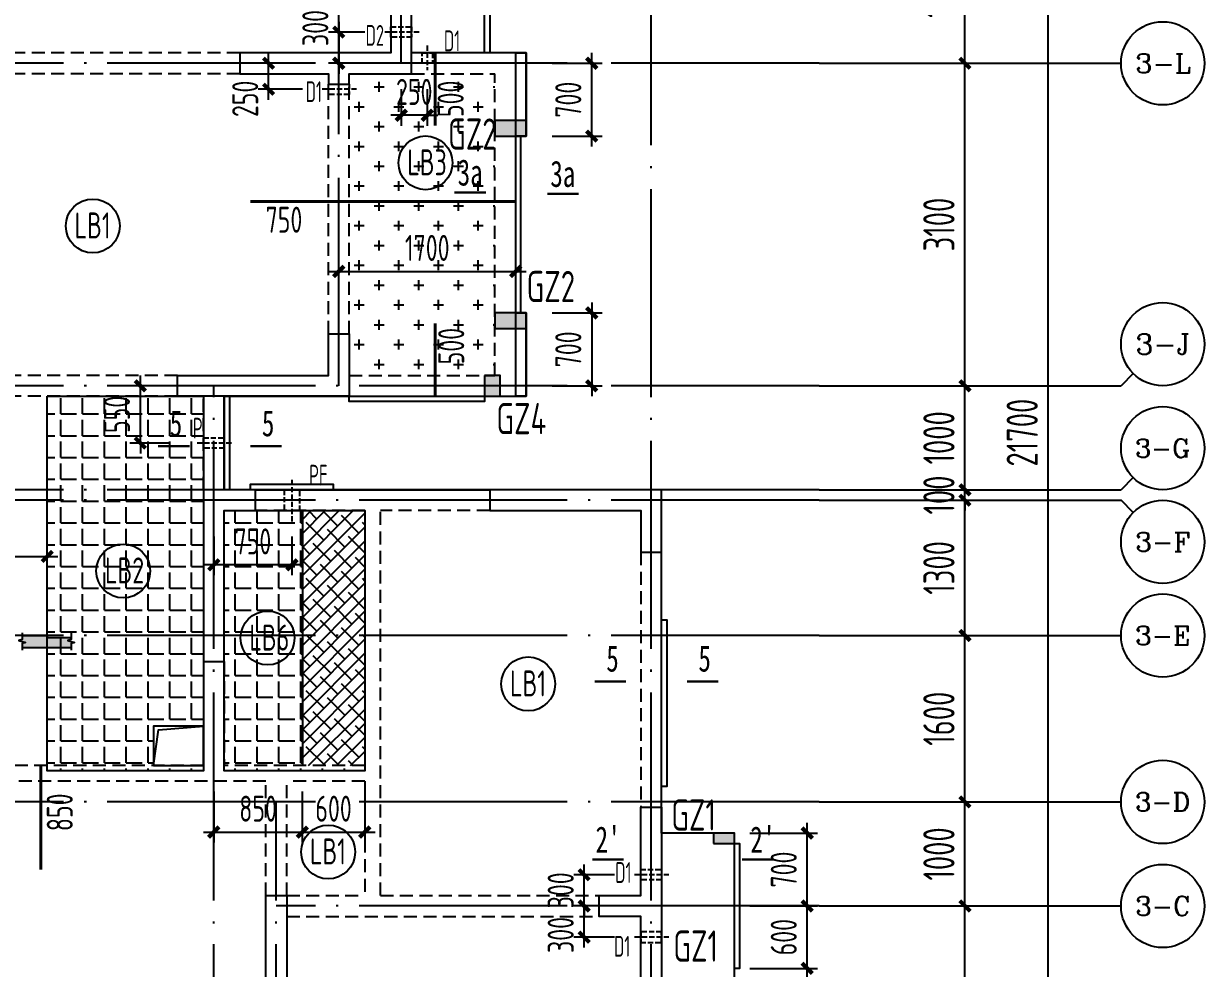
# Model space of a CAD drawing. Extents: x -173820 to 521180, y -715739 to 158231.
# Drawn here: x 36728 to 48070, y -46219 to -37138 of the extents above; entities that cross this region are included whole.
import ezdxf
from ezdxf.enums import TextEntityAlignment as Align

# ---------------------------------------------------------------- set-up
doc = ezdxf.new("R2010")
doc.units = 0
doc.header["$LTSCALE"] = 1000
for name, pattern in [('CONTINOUS', [0]), ('DASH', [0.35, 0.25, -0.1]), ('DOTE', [2.42, 2, -0.2, 0.02, -0.2]), ('HIDDEN2', [0.1875, 0.125, -0.0625])]:
    doc.linetypes.add(name, pattern=pattern)
for name, color, linetype in [('A-外装饰线脚', 7, 'Continuous'), ('A-线脚看线', 9, 'Continuous'), ('A-设备穿墙洞', 161, 'Continuous'), ('AXIS', 1, 'DOTE'), ('AXIS_TEXT', 7, 'Continuous'), ('DIM', 3, 'Continuous'), ('DIM1', 3, 'Continuous'), ('JG1', 3, 'Continuous'), ('填充', 8, 'Continuous'), ('墙', 6, 'Continuous'), ('挑板', 3, 'Continuous'), ('板筋', 6, 'Continuous'), ('柱', 2, 'Continuous'), ('梁', 4, 'HIDDEN2'), ('模板线', 3, 'Continuous'), ('洞口', 5, 'Continuous'), ('钢筋_文字', 7, 'Continuous'), ('钢筋长度标注', 7, 'Continuous')]:
    doc.layers.add(name, color=color, linetype=linetype)
doc.styles.add('_TCH_AXIS', font='COMPLEX', dxfattribs={"bigfont": 'GBCBIG'})
doc.styles.add('COMPLEX', font='COMPLEX')
doc.styles.add('TSSD_BOLD', font='tssdeng2.shx', dxfattribs={"width": 0.7, "height": 250, "bigfont": 'CHINA.shx'})
doc.styles.add('TSSD_Dimension', font='tssdeng.shx', dxfattribs={"width": 0.7, "bigfont": 'Hztxt.shx'})
doc.styles.add('zzt', font='tssdeng.shx', dxfattribs={"width": 0.7, "height": 300, "bigfont": 'tssdchn.shx'})
doc.styles.add('钢筋长度', font='tssdeng.shx', dxfattribs={"width": 0.7, "height": 300, "bigfont": 'tssdchn.shx'})
doc.styles.add('黑体', font='simhei.ttf', dxfattribs={"width": 0.8})
doc.dimstyles.new('DIM_1_100', dxfattribs={"dimtxt": 300, "dimasz": 100, "dimexe": 200, "dimexo": 50, "dimgap": 100, "dimtad": 1, "dimdec": 0, "dimzin": 0, "dimdsep": 46, "dimtxsty": 'zzt', "dimblk": 'ARCHTICK', "dimcen": 0, "dimclrt": 7, "dimadec": 0, "dimazin": 0, "dimtfac": 1, "dimtdec": 0, "dimtix": 1, "dimtmove": 2, "dimatfit": 0, "dimldrblk": 'ARCHTICK', "dimfxl": 0, "dimtolj": 1, "dimarcsym": 0})
doc.dimstyles.new('TSSD_100_100', dxfattribs={"dimtxt": 250, "dimasz": 100, "dimexe": 100, "dimexo": 250, "dimgap": 100, "dimtad": 1, "dimdec": 0, "dimzin": 0, "dimdsep": 46, "dimtxsty": 'TSSD_Dimension', "dimblk": 'ARCHTICK', "dimcen": 0, "dimdle": 100, "dimclrd": 3, "dimclre": 3, "dimclrt": 7, "dimadec": 0, "dimazin": 0, "dimtfac": 1, "dimtdec": 0, "dimtix": 1, "dimtmove": 2, "dimatfit": 3, "dimfxl": 0, "dimtolj": 1, "dimtzin": 0, "dimarcsym": 0})
pattern_1 = [(0, (-5244.65, -50319.18), (0, 209.55), [152.4, -57.15]), (90, (-5244.65, -50319.18), (-209.55, 1e-14), [152.4, -57.15])]

# ---------------------------------------------------------------- blocks, each defined once
blk = doc.blocks.new('_ArchTick')
at = {"color": 4, "linetype": 'ByBlock', "const_width": 0.4}
blk.add_lwpolyline([(-0.5, -0.5), (0.5, 0.5)], dxfattribs=at)
blk = doc.blocks.new('*D398')
at = {"layer": 'Defpoints', "color": 0}
for p in [(49615, 4700), (51015, 4700), (49615, 0)]:
    blk.add_point(p, dxfattribs=at)
at = {"layer": 'DIM1', "color": 0, "lineweight": -2}
for p, q in [((49665, 4700), (51215, 4700)), ((51015, 0), (51015, 4700)), ((49665, 0), (51215, 0))]:
    blk.add_line(p, q, dxfattribs=at)
at = {"layer": 'DIM1', "color": 0, "lineweight": -2, "xscale": 100, "yscale": 100, "zscale": 100}
for p, rotation in [((51015, 4700), 90), ((51015, 0), 270)]:
    blk.add_blockref('_ArchTick', p, dxfattribs=dict(at, rotation=rotation))
at = {"layer": 'DIM1', "color": 7, "insert": (50765, 2350), "char_height": 300, "attachment_point": 5, "rotation": 90, "style": 'zzt'}
blk.add_mtext('\\A1;4700', dxfattribs=at)
blk = doc.blocks.new('*D399')
at = {"layer": 'Defpoints', "color": 0}
for p in [(49615, 5700), (51015, 5700), (49615, 4700)]:
    blk.add_point(p, dxfattribs=at)
at = {"layer": 'DIM1', "color": 0, "lineweight": -2}
for p, q in [((49665, 5700), (51215, 5700)), ((51015, 4700), (51015, 5700)), ((49665, 4700), (51215, 4700))]:
    blk.add_line(p, q, dxfattribs=at)
at = {"layer": 'DIM1', "color": 0, "lineweight": -2, "xscale": 100, "yscale": 100, "zscale": 100}
for p, rotation in [((51015, 5700), 90), ((51015, 4700), 270)]:
    blk.add_blockref('_ArchTick', p, dxfattribs=dict(at, rotation=rotation))
at = {"layer": 'DIM1', "color": 7, "insert": (50765, 5200), "char_height": 300, "attachment_point": 5, "rotation": 90, "style": 'zzt'}
blk.add_mtext('\\A1;1000', dxfattribs=at)
blk = doc.blocks.new('*D400')
at = {"layer": 'Defpoints', "color": 0}
for p in [(49615, 7300), (51015, 7300), (49615, 5700)]:
    blk.add_point(p, dxfattribs=at)
at = {"layer": 'DIM1', "color": 0, "lineweight": -2}
for p, q in [((49665, 7300), (51215, 7300)), ((51015, 5700), (51015, 7300)), ((49665, 5700), (51215, 5700))]:
    blk.add_line(p, q, dxfattribs=at)
at = {"layer": 'DIM1', "color": 0, "lineweight": -2, "xscale": 100, "yscale": 100, "zscale": 100}
for p, rotation in [((51015, 7300), 90), ((51015, 5700), 270)]:
    blk.add_blockref('_ArchTick', p, dxfattribs=dict(at, rotation=rotation))
at = {"layer": 'DIM1', "color": 7, "insert": (50765, 6500), "char_height": 300, "attachment_point": 5, "rotation": 90, "style": 'zzt'}
blk.add_mtext('\\A1;1600', dxfattribs=at)
blk = doc.blocks.new('*D401')
at = {"layer": 'Defpoints', "color": 0}
for p in [(49615, 8600), (51015, 8600), (49615, 7300)]:
    blk.add_point(p, dxfattribs=at)
at = {"layer": 'DIM1', "color": 0, "lineweight": -2}
for p, q in [((49665, 8600), (51215, 8600)), ((51015, 7300), (51015, 8600)), ((49665, 7300), (51215, 7300))]:
    blk.add_line(p, q, dxfattribs=at)
at = {"layer": 'DIM1', "color": 0, "lineweight": -2, "xscale": 100, "yscale": 100, "zscale": 100}
for p, rotation in [((51015, 8600), 90), ((51015, 7300), 270)]:
    blk.add_blockref('_ArchTick', p, dxfattribs=dict(at, rotation=rotation))
at = {"layer": 'DIM1', "color": 7, "insert": (50765, 7950), "char_height": 300, "attachment_point": 5, "rotation": 90, "style": 'zzt'}
blk.add_mtext('\\A1;1300', dxfattribs=at)
blk = doc.blocks.new('*D402')
at = {"layer": 'Defpoints', "color": 0}
for p in [(49615, 8700), (51015, 8700), (49615, 8600)]:
    blk.add_point(p, dxfattribs=at)
at = {"layer": 'DIM1', "color": 0, "lineweight": -2}
for p, q in [((51015, 8700), (51015, 8800)), ((49665, 8700), (51215, 8700)), ((51015, 8600), (51015, 8700)), ((49665, 8600), (51215, 8600)), ((51015, 8600), (51015, 8500))]:
    blk.add_line(p, q, dxfattribs=at)
at = {"layer": 'DIM1', "color": 0, "lineweight": -2, "xscale": 100, "yscale": 100, "zscale": 100}
for p, rotation in [((51015, 8700), 270), ((51015, 8600), 90)]:
    blk.add_blockref('_ArchTick', p, dxfattribs=dict(at, rotation=rotation))
at = {"layer": 'DIM1', "color": 7, "insert": (50765, 8650), "char_height": 300, "attachment_point": 5, "rotation": 90, "style": 'zzt'}
blk.add_mtext('\\A1;100', dxfattribs=at)
blk = doc.blocks.new('*D403')
at = {"layer": 'Defpoints', "color": 0}
for p in [(49615, 9700), (51015, 9700), (49615, 8700)]:
    blk.add_point(p, dxfattribs=at)
at = {"layer": 'DIM1', "color": 0, "lineweight": -2}
for p, q in [((49665, 9700), (51215, 9700)), ((51015, 8700), (51015, 9700)), ((49665, 8700), (51215, 8700))]:
    blk.add_line(p, q, dxfattribs=at)
at = {"layer": 'DIM1', "color": 0, "lineweight": -2, "xscale": 100, "yscale": 100, "zscale": 100}
for p, rotation in [((51015, 9700), 90), ((51015, 8700), 270)]:
    blk.add_blockref('_ArchTick', p, dxfattribs=dict(at, rotation=rotation))
at = {"layer": 'DIM1', "color": 7, "insert": (50765, 9200), "char_height": 300, "attachment_point": 5, "rotation": 90, "style": 'zzt'}
blk.add_mtext('\\A1;1000', dxfattribs=at)
blk = doc.blocks.new('*D404')
at = {"layer": 'Defpoints', "color": 0}
for p in [(49615, 12800), (51015, 12800), (49615, 9700)]:
    blk.add_point(p, dxfattribs=at)
at = {"layer": 'DIM1', "color": 0, "lineweight": -2}
for p, q in [((49665, 12800), (51215, 12800)), ((51015, 9700), (51015, 12800)), ((49665, 9700), (51215, 9700))]:
    blk.add_line(p, q, dxfattribs=at)
at = {"layer": 'DIM1', "color": 0, "lineweight": -2, "xscale": 100, "yscale": 100, "zscale": 100}
for p, rotation in [((51015, 12800), 90), ((51015, 9700), 270)]:
    blk.add_blockref('_ArchTick', p, dxfattribs=dict(at, rotation=rotation))
at = {"layer": 'DIM1', "color": 7, "insert": (50765, 11250), "char_height": 300, "attachment_point": 5, "rotation": 90, "style": 'zzt'}
blk.add_mtext('\\A1;3100', dxfattribs=at)
blk = doc.blocks.new('*D405')
at = {"layer": 'Defpoints', "color": 0}
for p in [(49615, 14200), (51015, 14200), (49615, 12800)]:
    blk.add_point(p, dxfattribs=at)
at = {"layer": 'DIM1', "color": 0, "lineweight": -2}
for p, q in [((49665, 14200), (51215, 14200)), ((51015, 12800), (51015, 14200)), ((49665, 12800), (51215, 12800))]:
    blk.add_line(p, q, dxfattribs=at)
at = {"layer": 'DIM1', "color": 0, "lineweight": -2, "xscale": 100, "yscale": 100, "zscale": 100}
for p, rotation in [((51015, 14200), 90), ((51015, 12800), 270)]:
    blk.add_blockref('_ArchTick', p, dxfattribs=dict(at, rotation=rotation))
at = {"layer": 'DIM1', "color": 7, "insert": (50765, 13500), "char_height": 300, "attachment_point": 5, "rotation": 90, "style": 'zzt'}
blk.add_mtext('\\A1;1400', dxfattribs=at)
blk = doc.blocks.new('*D410')
at = {"layer": 'Defpoints', "color": 0}
for p in [(49615, 20100), (51815, 20100), (49615, -1600)]:
    blk.add_point(p, dxfattribs=at)
at = {"layer": 'DIM1', "color": 0, "lineweight": -2}
for p, q in [((49665, 20100), (52015, 20100)), ((51815, -1600), (51815, 20100)), ((49665, -1600), (52015, -1600))]:
    blk.add_line(p, q, dxfattribs=at)
at = {"layer": 'DIM1', "color": 0, "lineweight": -2, "xscale": 100, "yscale": 100, "zscale": 100}
for p, rotation in [((51815, 20100), 90), ((51815, -1600), 270)]:
    blk.add_blockref('_ArchTick', p, dxfattribs=dict(at, rotation=rotation))
at = {"layer": 'DIM1', "color": 7, "insert": (51565, 9250), "char_height": 300, "attachment_point": 5, "rotation": 90, "style": 'zzt'}
blk.add_mtext('\\A1;21700', dxfattribs=at)
blk = doc.blocks.new('_AXISO')
at = {"color": 3}
blk.add_circle((0, 0), 0.5, dxfattribs=at)
at = {"layer": 'AXIS_TEXT', "color": 3, "style": 'COMPLEX', "width": 1.041667}
blk.add_attdef('A', text='', height=0.56, dxfattribs=at).set_placement((-0.25, -0.28), (0.25, -0.28), align=Align.FIT)
blk = doc.blocks.new('*D2381')
at = {"layer": 'Defpoints', "color": 0}
for p in [(38555, -44269), (39405, -44269), (39405, -44909)]:
    blk.add_point(p, dxfattribs=at)
at = {"layer": 'DIM', "color": 3, "lineweight": -2}
for p, q in [((38555, -44519), (38555, -45009)), ((39405, -44519), (39405, -45009)), ((38455, -44909), (39505, -44909))]:
    blk.add_line(p, q, dxfattribs=at)
at = {"layer": 'DIM', "color": 3, "lineweight": -2, "xscale": 100, "yscale": 100, "zscale": 100, "rotation": 180}
blk.add_blockref('_ArchTick', (38555, -44909), dxfattribs=at)
at = {"layer": 'DIM', "color": 3, "lineweight": -2, "xscale": 100, "yscale": 100, "zscale": 100}
blk.add_blockref('_ArchTick', (39405, -44909), dxfattribs=at)
at = {"layer": 'DIM', "color": 7, "insert": (38980, -44684), "char_height": 250, "attachment_point": 5, "style": 'TSSD_Dimension'}
blk.add_mtext('\\A1;850', dxfattribs=at)
blk = doc.blocks.new('*D2382')
at = {"layer": 'Defpoints', "color": 0}
for p in [(39405, -44269), (40005, -44269), (40005, -44909)]:
    blk.add_point(p, dxfattribs=at)
at = {"layer": 'DIM', "color": 3, "lineweight": -2}
for p, q in [((39405, -44519), (39405, -45009)), ((40005, -44519), (40005, -45009)), ((39305, -44909), (40105, -44909))]:
    blk.add_line(p, q, dxfattribs=at)
at = {"layer": 'DIM', "color": 3, "lineweight": -2, "xscale": 100, "yscale": 100, "zscale": 100, "rotation": 180}
blk.add_blockref('_ArchTick', (39405, -44909), dxfattribs=at)
at = {"layer": 'DIM', "color": 3, "lineweight": -2, "xscale": 100, "yscale": 100, "zscale": 100}
blk.add_blockref('_ArchTick', (40005, -44909), dxfattribs=at)
at = {"layer": 'DIM', "color": 7, "insert": (39705, -44684), "char_height": 250, "attachment_point": 5, "style": 'TSSD_Dimension'}
blk.add_mtext('\\A1;600', dxfattribs=at)
blk = doc.blocks.new('*D2384')
at = {"layer": 'Defpoints', "color": 0}
for p in [(41455, -39519), (39755, -40309), (41455, -40309)]:
    blk.add_point(p, dxfattribs=at)
at = {"layer": 'DIM', "color": 3, "lineweight": -2}
for p, q in [((39755, -40059), (39755, -39419)), ((41455, -40059), (41455, -39419)), ((39655, -39519), (41555, -39519))]:
    blk.add_line(p, q, dxfattribs=at)
at = {"layer": 'DIM', "color": 3, "lineweight": -2, "xscale": 100, "yscale": 100, "zscale": 100, "rotation": 180}
blk.add_blockref('_ArchTick', (39755, -39519), dxfattribs=at)
at = {"layer": 'DIM', "color": 3, "lineweight": -2, "xscale": 100, "yscale": 100, "zscale": 100}
blk.add_blockref('_ArchTick', (41455, -39519), dxfattribs=at)
at = {"layer": 'DIM', "color": 7, "insert": (40605, -39294), "char_height": 250, "attachment_point": 5, "style": 'TSSD_Dimension'}
blk.add_mtext('\\A1;1700', dxfattribs=at)
blk = doc.blocks.new('*D2397')
at = {"layer": 'Defpoints', "color": 0}
for p in [(36955, -42259), (35555, -42919), (36955, -42919)]:
    blk.add_point(p, dxfattribs=at)
at = {"layer": 'DIM', "color": 3, "lineweight": -2}
for p, q in [((35555, -42669), (35555, -42159)), ((36955, -42669), (36955, -42159)), ((35455, -42259), (37055, -42259))]:
    blk.add_line(p, q, dxfattribs=at)
at = {"layer": 'DIM', "color": 3, "lineweight": -2, "xscale": 100, "yscale": 100, "zscale": 100, "rotation": 180}
blk.add_blockref('_ArchTick', (35555, -42259), dxfattribs=at)
at = {"layer": 'DIM', "color": 3, "lineweight": -2, "xscale": 100, "yscale": 100, "zscale": 100}
blk.add_blockref('_ArchTick', (36955, -42259), dxfattribs=at)
at = {"layer": 'DIM', "color": 7, "insert": (36255, -42034), "char_height": 250, "attachment_point": 5, "style": 'TSSD_Dimension'}
blk.add_mtext('\\A1;1400', dxfattribs=at)
blk = doc.blocks.new('*D2430')
at = {"layer": 'Defpoints', "color": 0}
for p in [(43455, -44919), (44255, -44919), (43455, -45619)]:
    blk.add_point(p, dxfattribs=at)
at = {"layer": 'DIM', "color": 3, "lineweight": -2}
for p, q in [((44255, -45719), (44255, -44819)), ((43705, -44919), (44355, -44919)), ((43705, -45619), (44355, -45619))]:
    blk.add_line(p, q, dxfattribs=at)
at = {"layer": 'DIM', "color": 3, "lineweight": -2, "xscale": 100, "yscale": 100, "zscale": 100}
for p, rotation in [((44255, -44919), 90), ((44255, -45619), 270)]:
    blk.add_blockref('_ArchTick', p, dxfattribs=dict(at, rotation=rotation))
at = {"layer": 'DIM', "color": 7, "insert": (44030, -45269), "char_height": 250, "attachment_point": 5, "rotation": 90, "style": 'TSSD_Dimension'}
blk.add_mtext('\\A1;700', dxfattribs=at)
blk = doc.blocks.new('*D2431')
at = {"layer": 'Defpoints', "color": 0}
for p in [(41555, -39919), (41555, -40619), (42185, -40619)]:
    blk.add_point(p, dxfattribs=at)
at = {"layer": 'DIM', "color": 3, "lineweight": -2}
for p, q in [((41805, -39919), (42285, -39919)), ((42185, -39819), (42185, -40719)), ((41805, -40619), (42285, -40619))]:
    blk.add_line(p, q, dxfattribs=at)
at = {"layer": 'DIM', "color": 3, "lineweight": -2, "xscale": 100, "yscale": 100, "zscale": 100}
for p, rotation in [((42185, -39919), 90), ((42185, -40619), 270)]:
    blk.add_blockref('_ArchTick', p, dxfattribs=dict(at, rotation=rotation))
at = {"layer": 'DIM', "color": 7, "insert": (41960, -40269), "char_height": 250, "attachment_point": 5, "rotation": 90, "style": 'TSSD_Dimension'}
blk.add_mtext('\\A1;700', dxfattribs=at)
blk = doc.blocks.new('*D2432')
at = {"layer": 'Defpoints', "color": 0}
for p in [(41555, -37519), (42185, -37519), (41555, -38219)]:
    blk.add_point(p, dxfattribs=at)
at = {"layer": 'DIM', "color": 3, "lineweight": -2}
for p, q in [((42185, -38319), (42185, -37419)), ((41805, -37519), (42285, -37519)), ((41805, -38219), (42285, -38219))]:
    blk.add_line(p, q, dxfattribs=at)
at = {"layer": 'DIM', "color": 3, "lineweight": -2, "xscale": 100, "yscale": 100, "zscale": 100}
for p, rotation in [((42185, -37519), 90), ((42185, -38219), 270)]:
    blk.add_blockref('_ArchTick', p, dxfattribs=dict(at, rotation=rotation))
at = {"layer": 'DIM', "color": 7, "insert": (41960, -37869), "char_height": 250, "attachment_point": 5, "rotation": 90, "style": 'TSSD_Dimension'}
blk.add_mtext('\\A1;700', dxfattribs=at)
blk = doc.blocks.new('$1292675')
at = {"layer": 'JG1'}
blk.add_hatch(color=8, dxfattribs=at).paths.add_polyline_path([(502, 20), (502, 64), (470, 74), (534, 91), (502, 101), (502, 140), (262, 140), (262, 120), (32, 120), (32, 101), (64, 91), (0, 74), (32, 64), (32, 20)])
for p, q in [((262, 120), (32, 120)), ((502, 140), (262, 140)), ((262, 140), (262, 120)), ((32, 20), (502, 20))]:
    blk.add_line(p, q, dxfattribs=at)
for points in [[(32, 165), (32, 101), (64, 91), (0, 74), (32, 64), (32, 0)], [(502, 165), (502, 101), (534, 91), (470, 74), (502, 64), (502, 0)]]:
    blk.add_lwpolyline(points, dxfattribs=at)
blk = doc.blocks.new('$1830090')
at = {"layer": '模板线', "color": 4, "const_width": 22.7}
for points in [[(0, 13), (302, 13)], [(891, 0), (1193, 0)]]:
    blk.add_lwpolyline(points, dxfattribs=at)
at = {"layer": '模板线', "color": 0, "style": '黑体', "width": 0.7}
for p in [(151, 206), (1041, 193)]:
    blk.add_text('3a', height=252, dxfattribs=at).set_placement(p, align=Align.MIDDLE_CENTER)
blk = doc.blocks.new('$1479726')
at = {"layer": '模板线', "color": 4, "const_width": 22.7}
for points in [[(0, 0), (302, 0)], [(886, 0), (1188, 0)]]:
    blk.add_lwpolyline(points, dxfattribs=at)
at = {"layer": '模板线', "color": 0, "style": '黑体', "width": 0.7}
for p in [(172, 220), (1057, 220)]:
    blk.add_text('5', height=252, dxfattribs=at).set_placement(p, align=Align.MIDDLE_CENTER)
blk = doc.blocks.new('*D2482')
at = {"layer": 'Defpoints', "color": 0}
for p in [(43455, -46219), (44255, -46219), (43455, -48219)]:
    blk.add_point(p, dxfattribs=at)
at = {"layer": 'DIM', "color": 3, "lineweight": -2}
for p, q in [((44255, -48319), (44255, -46119)), ((43705, -46219), (44355, -46219)), ((43705, -48219), (44355, -48219))]:
    blk.add_line(p, q, dxfattribs=at)
at = {"layer": 'DIM', "color": 3, "lineweight": -2, "xscale": 100, "yscale": 100, "zscale": 100}
for p, rotation in [((44255, -46219), 90), ((44255, -48219), 270)]:
    blk.add_blockref('_ArchTick', p, dxfattribs=dict(at, rotation=rotation))
at = {"layer": 'DIM', "color": 7, "insert": (44030, -47219), "char_height": 250, "attachment_point": 5, "rotation": 90, "style": 'TSSD_Dimension'}
blk.add_mtext('\\A1;2000', dxfattribs=at)
blk = doc.blocks.new('*D2483')
at = {"layer": 'Defpoints', "color": 0}
for p in [(43455, -45619), (44255, -45619), (43455, -46219)]:
    blk.add_point(p, dxfattribs=at)
at = {"layer": 'DIM', "color": 3, "lineweight": -2}
for p, q in [((44255, -46319), (44255, -45519)), ((43705, -45619), (44355, -45619)), ((43705, -46219), (44355, -46219))]:
    blk.add_line(p, q, dxfattribs=at)
at = {"layer": 'DIM', "color": 3, "lineweight": -2, "xscale": 100, "yscale": 100, "zscale": 100}
for p, rotation in [((44255, -45619), 90), ((44255, -46219), 270)]:
    blk.add_blockref('_ArchTick', p, dxfattribs=dict(at, rotation=rotation))
at = {"layer": 'DIM', "color": 7, "insert": (44030, -45919), "char_height": 250, "attachment_point": 5, "rotation": 90, "style": 'TSSD_Dimension'}
blk.add_mtext('\\A1;600', dxfattribs=at)
blk = doc.blocks.new('$1642317')
at = {"layer": '洞口'}
blk.add_lwpolyline([(43120, 0), (43600, 0), (43600, 380), (43120, 380)], close=True, dxfattribs=at)
blk.add_lwpolyline([(43120, 0), (43168, 342), (43600, 380)], dxfattribs=at)
blk = doc.blocks.new('$1466424')
at = {"layer": '板筋', "const_width": 30}
for points in [[(46025, 13904), (46025, 14604)], [(44250, 13176), (46800, 13176)], [(46025, 11304), (46025, 12004)], [(42238, 6754), (42238, 7754)]]:
    blk.add_lwpolyline(points, dxfattribs=at)
at = {"layer": '钢筋_文字'}
for centre in [(45933, 13547, 0), (42737, 12940, 0), (43029, 9624, 0), (44416, 8980, 0), (46920, 8538, 0), (44998, 6923)]:
    blk.add_circle(centre, 259, dxfattribs=at)
at = {"layer": '钢筋_文字', "style": 'TSSD_BOLD', "width": 0.7}
for s, p in [('LB3', (45758, 13427, 0)), ('LB1', (42562, 12820, 0)), ('LB2', (42854, 9504, 0)), ('LB6', (44241, 8859, 0)), ('LB1', (46745, 8418, 0)), ('LB1', (44823, 6803))]:
    blk.add_text(s, height=250, dxfattribs=at).set_placement(p)
at = {"layer": '钢筋长度标注', "style": '钢筋长度', "width": 0.7}
for s, p in [('500', (46300, 13987)), ('500', (46305, 11610)), ('850', (42545, 7123))]:
    blk.add_text(s, height=250, rotation=90, dxfattribs=at).set_placement(p)
blk.add_text('750', height=250, dxfattribs=at).set_placement((44397, 12875))
blk = doc.blocks.new('$133032')
at = {"layer": '挑板'}
blk.add_lwpolyline([(48900, 5800), (48900, 7200), (48200, 7200), (48200, 10500), (44000, 10500), (44000, 11400), (46900, 11400), (46900, 12200), (46800, 12200), (46800, 13900), (46900, 13900), (46900, 14700), (46500, 14700), (46500, 16000)], dxfattribs=at)
blk = doc.blocks.new('$1839168')
at = {"layer": '柱'}
blk.add_hatch(color=8, dxfattribs=at).paths.add_polyline_path([(0, 200), (0, 0), (100, 0), (100, 200)])
at = {"layer": '柱', "color": 3, "elevation": 0}
blk.add_lwpolyline([(0, 200), (0, 0), (100, 0), (100, 200)], close=True, dxfattribs=at)
blk = doc.blocks.new('$1981617')
at = {"layer": '柱'}
blk.add_hatch(color=8, dxfattribs=at).paths.add_polyline_path([(150, 0), (150, 300), (0, 300), (0, 0)])
at = {"layer": '柱', "color": 3, "elevation": 0}
blk.add_lwpolyline([(150, 0), (150, 300), (0, 300), (0, 0)], close=True, dxfattribs=at)
blk = doc.blocks.new('$1617331')
at = {"layer": '柱'}
blk.add_hatch(color=8, dxfattribs=at).paths.add_polyline_path([(200, 150), (0, 150), (0, 0), (200, 0)])
at = {"layer": '柱', "color": 3, "elevation": 0}
blk.add_lwpolyline([(200, 150), (0, 150), (0, 0), (200, 0)], close=True, dxfattribs=at)
blk = doc.blocks.new('$1222607')
at = {"layer": '柱', "rotation": 90}
for name, p in [('$1981617', (46900, 13900, 0)), ('$1981617', (46900, 12050, 0)), ('$1617331', (46650, 11400, 0)), ('$1839168', (48900, 7100, 0))]:
    blk.add_blockref(name, p, dxfattribs=at)
blk = doc.blocks.new('$1413619')
at = {"layer": 'A-线脚看线', "color": 5, "elevation": 0}
for points in [[(46550, 15850), (46600, 15850), (46600, 14650)], [(46900, 12150), (46900, 13850)], [(44100, 11350), (44100, 10450)], [(46550, 11350), (46550, 11300), (45250, 11300), (45250, 11350)], [(45100, 10450), (45100, 10500), (44300, 10500), (44300, 10450)], [(48250, 9200), (48300, 9200), (48300, 7600), (48250, 7600)], [(48950, 7050), (49000, 7050), (49000, 5850), (48950, 5850)]]:
    blk.add_lwpolyline(points, dxfattribs=at)
blk = doc.blocks.new('*D11681')
at = {"layer": 'Defpoints', "color": 0}
for p in [(48357, 5248), (48900, 5248, 0), (48900, 4948)]:
    blk.add_point(p, dxfattribs=at)
at = {"layer": 'DIM1', "color": 3, "lineweight": -2}
for p, q in [((48357, 4848), (48357, 5348)), ((48650, 5248), (48257, 5248)), ((48650, 4948), (48257, 4948))]:
    blk.add_line(p, q, dxfattribs=at)
at = {"layer": 'DIM1', "color": 3, "lineweight": -2, "xscale": 100, "yscale": 100, "zscale": 100}
for p, rotation in [((48357, 5248), 90), ((48357, 4948), 270)]:
    blk.add_blockref('_ArchTick', p, dxfattribs=dict(at, rotation=rotation))
at = {"layer": 'DIM1', "color": 7, "insert": (48132, 4969), "char_height": 250, "attachment_point": 5, "rotation": 90, "style": 'TSSD_Dimension'}
blk.add_mtext('\\A1;300', dxfattribs=at)
blk = doc.blocks.new('*D11682')
at = {"layer": 'Defpoints', "color": 0}
for p in [(48357, 5548), (48900, 5548), (48900, 5248, 0)]:
    blk.add_point(p, dxfattribs=at)
at = {"layer": 'DIM1', "color": 3, "lineweight": -2}
for p, q in [((48357, 5548), (48357, 5648)), ((48650, 5548), (48257, 5548)), ((48357, 5248), (48357, 5548)), ((48650, 5248), (48257, 5248)), ((48357, 5248), (48357, 5148))]:
    blk.add_line(p, q, dxfattribs=at)
at = {"layer": 'DIM1', "color": 3, "lineweight": -2, "xscale": 100, "yscale": 100, "zscale": 100}
for p, rotation in [((48357, 5548), 270), ((48357, 5248), 90)]:
    blk.add_blockref('_ArchTick', p, dxfattribs=dict(at, rotation=rotation))
at = {"layer": 'DIM1', "color": 7, "insert": (48132, 5398), "char_height": 250, "attachment_point": 5, "rotation": 90, "style": 'TSSD_Dimension'}
blk.add_mtext('\\A1;300', dxfattribs=at)
blk = doc.blocks.new('*D11683')
at = {"layer": 'Defpoints', "color": 0}
for p in [(44800, 9048, 0), (45550, 9048), (44800, 8527)]:
    blk.add_point(p, dxfattribs=at)
at = {"layer": 'DIM1', "color": 3, "lineweight": -2}
for p, q in [((44800, 8798), (44800, 8427)), ((45550, 8798), (45550, 8427)), ((45650, 8527), (44700, 8527))]:
    blk.add_line(p, q, dxfattribs=at)
at = {"layer": 'DIM1', "color": 3, "lineweight": -2, "xscale": 100, "yscale": 100, "zscale": 100, "rotation": 180}
blk.add_blockref('_ArchTick', (44800, 8527), dxfattribs=at)
at = {"layer": 'DIM1', "color": 3, "lineweight": -2, "xscale": 100, "yscale": 100, "zscale": 100}
blk.add_blockref('_ArchTick', (45550, 8527), dxfattribs=at)
at = {"layer": 'DIM1', "color": 7, "insert": (45175, 8752), "char_height": 250, "attachment_point": 5, "style": 'TSSD_Dimension'}
blk.add_mtext('\\A1;750', dxfattribs=at)
blk = doc.blocks.new('*D11684')
at = {"layer": 'Defpoints', "color": 0}
for p in [(44094, 10248), (44633, 10248, 0), (44633, 9698)]:
    blk.add_point(p, dxfattribs=at)
at = {"layer": 'DIM1', "color": 3, "lineweight": -2}
for p, q in [((44094, 10248), (44094, 10348)), ((44383, 10248), (43994, 10248)), ((44094, 9698), (44094, 10248)), ((44383, 9698), (43994, 9698)), ((44094, 9698), (44094, 9598))]:
    blk.add_line(p, q, dxfattribs=at)
at = {"layer": 'DIM1', "color": 3, "lineweight": -2, "xscale": 100, "yscale": 100, "zscale": 100}
for p, rotation in [((44094, 10248), 270), ((44094, 9698), 90)]:
    blk.add_blockref('_ArchTick', p, dxfattribs=dict(at, rotation=rotation))
at = {"layer": 'DIM1', "color": 7, "insert": (43869, 9973), "char_height": 250, "attachment_point": 5, "rotation": 90, "style": 'TSSD_Dimension'}
blk.add_mtext('\\A1;550', dxfattribs=at)
blk = doc.blocks.new('*D11685')
at = {"layer": 'Defpoints', "color": 0}
for p in [(45326, 13348), (45900, 13348, 0), (45900, 13098, 0)]:
    blk.add_point(p, dxfattribs=at)
at = {"layer": 'DIM1', "color": 3, "lineweight": -2}
for p, q in [((45326, 12998), (45326, 13448)), ((45650, 13348), (45226, 13348)), ((45650, 13098), (45226, 13098))]:
    blk.add_line(p, q, dxfattribs=at)
at = {"layer": 'DIM1', "color": 3, "lineweight": -2, "xscale": 100, "yscale": 100, "zscale": 100}
for p, rotation in [((45326, 13348), 90), ((45326, 13098), 270)]:
    blk.add_blockref('_ArchTick', p, dxfattribs=dict(at, rotation=rotation))
at = {"layer": 'DIM1', "color": 7, "insert": (45101, 13006), "char_height": 250, "attachment_point": 5, "rotation": 90, "style": 'TSSD_Dimension'}
blk.add_mtext('\\A1;250', dxfattribs=at)
blk = doc.blocks.new('*D11686')
at = {"layer": 'Defpoints', "color": 0}
for p in [(46500, 13648), (46000, 13348), (46500, 13348, 0)]:
    blk.add_point(p, dxfattribs=at)
at = {"layer": 'DIM1', "color": 3, "lineweight": -2}
for p, q in [((46000, 13748), (46000, 13248)), ((46250, 13648), (45900, 13648)), ((46250, 13348), (45900, 13348))]:
    blk.add_line(p, q, dxfattribs=at)
at = {"layer": 'DIM1', "color": 3, "lineweight": -2, "xscale": 100, "yscale": 100, "zscale": 100}
for p, rotation in [((46000, 13648), 90), ((46000, 13348), 270)]:
    blk.add_blockref('_ArchTick', p, dxfattribs=dict(at, rotation=rotation))
at = {"layer": 'DIM1', "color": 7, "insert": (45775, 13687), "char_height": 250, "attachment_point": 5, "rotation": 90, "style": 'TSSD_Dimension'}
blk.add_mtext('\\A1;300', dxfattribs=at)
blk = doc.blocks.new('*D11687')
at = {"layer": 'Defpoints', "color": 0}
for p in [(46600, 13348, 0), (46850, 13348), (46600, 12848)]:
    blk.add_point(p, dxfattribs=at)
at = {"layer": 'DIM1', "color": 3, "lineweight": -2}
for p, q in [((46600, 13098), (46600, 12748)), ((46850, 13098), (46850, 12748)), ((46600, 12848), (46500, 12848)), ((46850, 12848), (46600, 12848)), ((46850, 12848), (46950, 12848))]:
    blk.add_line(p, q, dxfattribs=at)
at = {"layer": 'DIM1', "color": 3, "lineweight": -2, "xscale": 100, "yscale": 100, "zscale": 100}
blk.add_blockref('_ArchTick', (46600, 12848), dxfattribs=at)
at = {"layer": 'DIM1', "color": 3, "lineweight": -2, "xscale": 100, "yscale": 100, "zscale": 100, "rotation": 180}
blk.add_blockref('_ArchTick', (46850, 12848), dxfattribs=at)
at = {"layer": 'DIM1', "color": 7, "insert": (46725, 13073), "char_height": 250, "attachment_point": 5, "style": 'TSSD_Dimension'}
blk.add_mtext('\\A1;250', dxfattribs=at)
blk = doc.blocks.new('$1345812')
at = {"layer": '模板线', "color": 4, "const_width": 22.7}
for points in [[(0, 0), (302, 0)], [(1438, 0), (1740, 0)]]:
    blk.add_lwpolyline(points, dxfattribs=at)
at = {"layer": '模板线', "color": 0, "style": '黑体', "width": 0.7}
for p in [(151, 193), (1638, 193)]:
    blk.add_text("2'", height=252, dxfattribs=at).set_placement(p, align=Align.MIDDLE_CENTER)
blk = doc.blocks.new('$1783196')
at = {"layer": 'AXIS'}
for p, q in [((50234.9, 15688.3), (50234.9, 27859.5)), ((50834.9, 18788.3), (50834.9, 27859.5)), ((53234.9, 3480), (53234.9, 27859.5)), ((54849.9, 18788.3), (27334.9, 18788.3)), ((54849.9, 15688.3), (46034.9, 15688.3)), ((49034.9, 3480), (49034.9, 15688.3)), ((54849.9, 14688.3), (4360, 14688.3)), ((54849.9, 14588.3), (46034.9, 14588.3)), ((54849.9, 13288.3), (39234.9, 13288.3)), ((54849.9, 11688.3), (4360, 11688.3)), ((49634.9, 3480), (49634.9, 11688.3)), ((54849.9, 10688.3), (49634.9, 10688.3))]:
    blk.add_line(p, q, dxfattribs=at)
at = {"layer": 'DIM1'}
for p, q in [((54849.9, 18788.3), (57749.9, 18788.3)), ((57867, 15805.5), (57749.9, 15688.3)), ((54849.9, 15688.3), (57749.9, 15688.3)), ((57867, 14805.5), (57749.9, 14688.3)), ((54849.9, 14688.3), (57749.9, 14688.3)), ((54849.9, 14588.3), (57749.9, 14588.3)), ((57867, 14471.2), (57749.9, 14588.3)), ((54849.9, 13288.3), (57749.9, 13288.3)), ((54849.9, 11688.3), (57749.9, 11688.3)), ((54849.9, 10688.3), (57749.9, 10688.3))]:
    blk.add_line(p, q, dxfattribs=at)
ref = blk.add_blockref('_AXISO', (58149.9, 18788.3), dxfattribs=dict(at, xscale=800, yscale=800, zscale=800))
ref.add_attrib('A', '3-L', dxfattribs={"layer": 'AXIS_TEXT', "height": 185, "style": '_TCH_AXIS'}).set_placement((57885.6, 18695.8), (58414.2, 18695.8), align=Align.FIT)
ref = blk.add_blockref('_AXISO', (58149.9, 16088.3), dxfattribs=dict(at, xscale=800, yscale=800, zscale=800))
ref.add_attrib('A', '3-J', dxfattribs={"layer": 'AXIS_TEXT', "height": 196.63, "style": '_TCH_AXIS'}).set_placement((57887.7, 15990), (58412.1, 15990), align=Align.FIT)
ref = blk.add_blockref('_AXISO', (58149.9, 15088.3), dxfattribs=dict(at, xscale=800, yscale=800, zscale=800))
ref.add_attrib('A', '3-G', dxfattribs={"layer": 'AXIS_TEXT', "height": 177.09, "style": '_TCH_AXIS'}).set_placement((57884.3, 14999.8), (58415.5, 14999.8), align=Align.FIT)
ref = blk.add_blockref('_AXISO', (58149.9, 14188.3), dxfattribs=dict(at, xscale=800, yscale=800, zscale=800))
ref.add_attrib('A', '3-F', dxfattribs={"layer": 'AXIS_TEXT', "height": 182.29, "style": '_TCH_AXIS'}).set_placement((57885.1, 14097.2), (58414.6, 14097.2), align=Align.FIT)
ref = blk.add_blockref('_AXISO', (58149.9, 13288.3), dxfattribs=dict(at, xscale=800, yscale=800, zscale=800))
ref.add_attrib('A', '3-E', dxfattribs={"layer": 'AXIS_TEXT', "height": 182.29, "style": '_TCH_AXIS'}).set_placement((57885.1, 13197.2), (58414.6, 13197.2), align=Align.FIT)
ref = blk.add_blockref('_AXISO', (58149.9, 11688.3), dxfattribs=dict(at, xscale=800, yscale=800, zscale=800))
ref.add_attrib('A', '3-D', dxfattribs={"layer": 'AXIS_TEXT', "height": 179.65, "style": '_TCH_AXIS'}).set_placement((57884.7, 11598.5), (58415.1, 11598.5), align=Align.FIT)
ref = blk.add_blockref('_AXISO', (58149.9, 10688.3), dxfattribs=dict(at, xscale=800, yscale=800, zscale=800))
ref.add_attrib('A', '3-C', dxfattribs={"layer": 'AXIS_TEXT', "height": 185, "style": '_TCH_AXIS'}).set_placement((57885.6, 10595.8), (58414.2, 10595.8), align=Align.FIT)
for p1, p2, distance, picture, middle in [((54849.9, 4388.3), (54849.9, 26088.3), -2200, '*D410', (56799.9, 15238.3)), ((54849.9, 18788.3), (54849.9, 20188.3), -1400, '*D405', (55999.9, 19488.3)), ((54849.9, 15688.3), (54849.9, 18788.3), -1400, '*D404', (55999.9, 17238.3)), ((54849.9, 14688.3), (54849.9, 15688.3), -1400, '*D403', (55999.9, 15188.3)), ((54849.9, 14588.3), (54849.9, 14688.3), -1400, '*D402', (55999.9, 14638.3)), ((54849.9, 13288.3), (54849.9, 14588.3), -1400, '*D401', (55999.9, 13938.3)), ((54849.9, 11688.3), (54849.9, 13288.3), -1400, '*D400', (55999.9, 12488.3)), ((54849.9, 10688.3), (54849.9, 11688.3), -1400, '*D399', (55999.9, 11188.3)), ((54849.9, 5988.3), (54849.9, 10688.3), -1400, '*D398', (55999.9, 8338.3))]:
    dim = blk.add_aligned_dim(p1=p1, p2=p2, distance=distance, dimstyle='DIM_1_100', dxfattribs=at)
    dim.commit()
    dim.dimension.update_dxf_attribs({"geometry": picture, "text_midpoint": middle, "insert": (5234.9, 5988.3)})
blk = doc.blocks.new('$1186913')
at = {"layer": 'A-设备穿墙洞', "linetype": 'DASH', "ltscale": 0.2}
for points in [[(46771.5, 13647.9), (46433, 13647.9)], [(46850.2, 13519.2), (46850.2, 13280.7)], [(44968.3, 9697.8), (44633.2, 9697.8)], [(45550.2, 9343.9), (45550.2, 8943.3)], [(49171.5, 5547.8), (48833, 5547.8)], [(49171.5, 4947.8), (48833, 4947.8)]]:
    blk.add_lwpolyline(points, dxfattribs=at)
for points in [[(46500.2, 13597.9), (46500.2, 13697.9), (46700.2, 13697.9), (46700.2, 13597.9)], [(46900.2, 13347.9), (46800.2, 13347.9), (46800.2, 13447.9), (46900.2, 13447.9)], [(44900.2, 9747.8), (44900.2, 9647.8), (44700.2, 9647.8), (44700.2, 9747.8)], [(45625.2, 9247.8), (45475.2, 9247.8), (45475.2, 9047.8), (45625.2, 9047.8)], [(48900.2, 5497.8), (48900.2, 5597.8), (49100.2, 5597.8), (49100.2, 5497.8)], [(48900.2, 4997.8), (48900.2, 4897.8), (49100.2, 4897.8), (49100.2, 4997.8)]]:
    blk.add_lwpolyline(points, close=True, dxfattribs=at)
at = {"layer": 'A-设备穿墙洞', "linetype": 'DASH', "ltscale": 0.2, "elevation": 0}
blk.add_lwpolyline([(46171.5, 13097.9), (45833, 13097.9)], dxfattribs=at)
blk.add_lwpolyline([(45900.2, 13047.9), (45900.2, 13147.9), (46100.2, 13147.9), (46100.2, 13047.9)], close=True, dxfattribs=at)
at = {"layer": 'A-设备穿墙洞', "color": 7, "linetype": 'DASH', "ltscale": 0.2, "style": 'zzt', "width": 0.6}
for s, p in [('D2', (46258, 13516.1)), ('D1', (47010.5, 13463.8)), ('D1', (45682.4, 12975.4)), ('P', (44597.9, 9740.5)), ('PF', (45715.3, 9288.2)), ('D1', (48655.6, 5469.5)), ('D1', (48644.5, 4760.5))]:
    blk.add_text(s, height=200, dxfattribs=at).set_placement(p)
at = {"layer": 'DIM1'}
for base, p1, p2, picture, middle in [((46000.2, 13347.9), (46500.2, 13647.9), (46500.2, 13347.9, 0), '*D11686', (45775.2, 13687.5)), ((45325.6, 13347.9), (45900.2, 13097.9, 0), (45900.2, 13347.9, 0), '*D11685', (45100.6, 13006.1)), ((48357.4, 5247.9), (48900.2, 4947.8), (48900.2, 5247.9, 0), '*D11681', (48132.4, 4968.6))]:
    dim = blk.add_linear_dim(base=base, p1=p1, p2=p2, angle=90, dimstyle='TSSD_100_100', dxfattribs=at)
    dim.commit()
    dim.dimension.update_dxf_attribs({"geometry": picture, "text_midpoint": middle, "dimtype": 128})
for base, p1, p2, picture, middle in [((46600.2, 12848), (46850.2, 13347.9), (46600.2, 13347.9, 0), '*D11687', (46725.2, 13073)), ((44800.2, 8526.9), (45550.2, 9047.8), (44800.2, 9047.9, 0), '*D11683', (45175.2, 8751.9))]:
    dim = blk.add_linear_dim(base=base, p1=p1, p2=p2, dimstyle='TSSD_100_100', dxfattribs=at)
    dim.commit()
    dim.dimension.update_dxf_attribs({"geometry": picture, "text_midpoint": middle})
for base, p1, p2, picture, middle in [((44093.5, 10247.9), (44633.2, 9697.8), (44633.2, 10247.9, 0), '*D11684', (43868.5, 9972.8)), ((48357.4, 5547.8), (48900.2, 5247.9, 0), (48900.2, 5547.8), '*D11682', (48132.4, 5397.8))]:
    dim = blk.add_linear_dim(base=base, p1=p1, p2=p2, angle=90, dimstyle='TSSD_100_100', dxfattribs=at)
    dim.commit()
    dim.dimension.update_dxf_attribs({"geometry": picture, "text_midpoint": middle})

msp = doc.modelspace()

# ---------------------------------------------------------------- hatches: boundary and pattern name
at = {"layer": 'JG1'}
h = msp.add_hatch(dxfattribs=at)
h.set_pattern_fill('ANSI38,_O', color=8, scale=30)
h.set_pattern_definition([(45, (-5244.65, -50319.18), (-67.35192, 67.35192), []), (135, (-5244.65, -50319.18), (-202.05576, 67.35192), [238.125, -142.875])])
h.paths.add_polyline_path([(39405.3, -44269.2), (40005.3, -44269.2), (40005.3, -41819.2), (39405.3, -41819.2)])
at = {"layer": '填充', "linetype": 'Continuous'}
h = msp.add_hatch(dxfattribs=at)
h.set_pattern_fill('CROSS', color=256, scale=30, style=0)
h.set_pattern_definition([(0, (-5244.65, -50319.18), (190.5, 190.5), [95.25, -285.75]), (90, (-5197.03, -50366.8), (-190.5, 190.5), [95.25, -285.75])])
h.paths.add_polyline_path([(41255.3, -37619.2), (40455.3, -37619.2), (39855.3, -37619.2), (39855.3, -37719.2), (39855.3, -40119.2), (39855.3, -40519.2), (41255.3, -40519.2)])
h = msp.add_hatch(dxfattribs=at)
h.set_pattern_fill('ANGLE', color=256, scale=30, style=0)
h.set_pattern_definition(pattern_1)
h.paths.add_polyline_path([(36955.3, -44319.2), (38455.3, -44319.2), (38455.3, -44269.2), (37975.3, -44269.2), (37975.3, -43889.2), (38455.3, -43889.2), (38455.3, -40719.2), (38205.3, -40719.2), (36955.3, -40719.2)])
h = msp.add_hatch(dxfattribs=at)
h.set_pattern_fill('ANGLE', color=256, scale=30, style=0)
h.set_pattern_definition(pattern_1)
h.paths.add_polyline_path([(40005.3, -44319.2), (40005.3, -44269.2), (39405.3, -44269.2), (39405.3, -41819.2), (38655.3, -41819.2), (38645.3, -44319.2)])

# ---------------------------------------------------------------- linework, layer by layer
at = {"layer": 'A-外装饰线脚', "color": 23, "elevation": 0}
for points in [[(41455.3, -37419.2), (41555.3, -37419.2), (41555.3, -38219.2), (41455.3, -38219.2)], [(41455.3, -39919.2), (41555.3, -39919.2), (41555.3, -40719.2), (41455.3, -40719.2)]]:
    msp.add_lwpolyline(points, dxfattribs=at)
at = {"layer": '墙', "elevation": 0}
for points in [[(40455.3, -37619.2), (40455.3, -37019.2), (40255.3, -37019.2), (40255.3, -37419.2), (38805.3, -37419.2), (38805.3, -37619.2), (39655.3, -37619.2), (39655.3, -37719.2), (39855.3, -37719.2), (39855.3, -37619.2)], [(39855.3, -40119.2), (39855.3, -40719.2), (38205.3, -40719.2), (38205.3, -40519.2), (39655.3, -40519.2), (39655.3, -40119.2)], [(38955.3, -41619.2), (38455.3, -41619.2), (38455.3, -43269.2), (38655.3, -43269.2), (38655.3, -41819.2), (38955.3, -41819.2)], [(42855.3, -42219.2), (42855.3, -41619.2), (41205.3, -41619.2), (41205.3, -41819.2), (42655.3, -41819.2), (42655.3, -42219.2)], [(42855.3, -44669.2), (42855.3, -46319.2), (42655.3, -46319.2), (42655.3, -45719.2), (42255.3, -45719.2), (42255.3, -45519.2), (42655.3, -45519.2), (42655.3, -44669.2)], [(39055.3, -45519.2), (39255.3, -45519.2), (39255.3, -47519.2), (39055.3, -47519.2), (39055.3, -45719.2)]]:
    msp.add_lwpolyline(points, close=True, dxfattribs=at)
msp.add_lwpolyline([(39055.3, -45719.2), (39055.3, -45719.2)], dxfattribs=at)
at = {"layer": '梁'}
for p, q in [((38805.3, -37419.2, 0), (35655.3, -37419.2, 0)), ((38805.3, -37619.2, 0), (35655.3, -37619.2, 0)), ((40455.3, -37619.2, 0), (41255.3, -37619.2, 0)), ((41255.3, -40519.2, 0), (41255.3, -37619.2, 0)), ((39655.3, -40119.2, 0), (39655.3, -37719.2, 0)), ((39855.3, -40119.2, 0), (39855.3, -37719.2, 0)), ((38205.3, -40519.2, 0), (35655.3, -40519.2, 0)), ((39855.3, -40519.2, 0), (41255.3, -40519.2, 0)), ((38205.3, -40719.2, 0), (35655.3, -40719.2, 0)), ((38455.3, -41619.2, 0), (38455.3, -40719.2, 0)), ((40005.3, -41819.2, 0), (38955.3, -41819.2, 0)), ((40005.3, -41819.2, 0), (40005.3, -44269.2, 0)), ((41205.3, -41819.2, 0), (40155.3, -41819.2, 0)), ((40155.3, -45519.2, 0), (40155.3, -41819.2, 0)), ((42655.3, -42219.2, 0), (42655.3, -44669.2, 0)), ((38455.3, -43269.2, 0), (38455.3, -44269.2, 0)), ((38655.3, -43269.2, 0), (38655.3, -44269.2, 0)), ((38455.3, -44269.2, 0), (35655.3, -44269.2, 0)), ((40005.3, -44269.2, 0), (38655.3, -44269.2, 0)), ((39055.3, -44419.2, 0), (35655.3, -44419.2, 0)), ((39055.3, -45519.2, 0), (39055.3, -44419.2, 0)), ((40005.3, -44419.2, 0), (39255.3, -44419.2, 0)), ((39255.3, -45519.2, 0), (39255.3, -44419.2, 0)), ((40005.3, -44419.2, 0), (40005.3, -45519.2, 0)), ((39255.3, -45519.2, 0), (40005.3, -45519.2, 0)), ((40155.3, -45519.2, 0), (42255.3, -45519.2, 0)), ((39255.3, -45719.2, 0), (42255.3, -45719.2, 0))]:
    msp.add_line(p, q, dxfattribs=at)
at = {"layer": '梁', "linetype": 'Continuous'}
for p, q in [((41455.3, -37419.2, 0), (40455.3, -37419.2, 0)), ((41455.3, -40719.2, 0), (41455.3, -37419.2, 0)), ((38655.3, -40719.2, 0), (38655.3, -41619.2, 0)), ((39855.3, -40719.2, 0), (41455.3, -40719.2, 0)), ((38955.3, -41619.2, 0), (41205.3, -41619.2, 0)), ((42855.3, -44669.2, 0), (42855.3, -42219.2, 0))]:
    msp.add_line(p, q, dxfattribs=at)
at = {"layer": '梁', "linetype": 'Continuous', "elevation": 0}
for points in [[(36955.3, -40719.2), (38455.3, -40719.2), (38455.3, -44319.2), (36955.3, -44319.2)], [(38655.3, -41819.2), (40005.3, -41819.2), (40005.3, -44319.2), (38655.3, -44319.2)]]:
    msp.add_lwpolyline(points, close=True, dxfattribs=at)
msp.add_lwpolyline([(39405.3, -41819.2), (39405.3, -44269.2)], dxfattribs=at)

# ---------------------------------------------------------------- block references
at = {"layer": 'A-设备穿墙洞'}
msp.add_blockref('$1186913', (-6244.8, -50867), dxfattribs=at)
at = {"layer": 'JG1', "xscale": -1}
msp.add_blockref('$1292675', (37217.4, -43159.2, 0), dxfattribs=at)
at = {"layer": '填充', "linetype": 'Continuous'}
msp.add_blockref('$1783196', (-10479.5, -56307.5, 0), dxfattribs=at)
at = {"layer": '挑板'}
for name, p in [('$1413619', (-5394.7, -52069.2)), ('$133032', (-5344.7, -52119.2, 0))]:
    msp.add_blockref(name, p, dxfattribs=at)
at = {"layer": '柱'}
msp.add_blockref('$1222607', (-5344.7, -52119.2, 0), dxfattribs=at)
at = {"layer": '模板线'}
for name, p in [('$1830090', (40866.5, -38774.3, 0)), ('$1479726', (38019.8, -41198.6, 0)), ('$1479726', (42213, -43460.4, 0)), ('$1345812', (42190.8, -45173.1, 0))]:
    msp.add_blockref(name, p, dxfattribs=at)
at = {"layer": '洞口'}
msp.add_blockref('$1642317', (-5144.7, -44269.2), dxfattribs=at)
at = {"layer": '钢筋长度标注'}
msp.add_blockref('$1466424', (-5344.7, -52022.9, 0), dxfattribs=at)

# ---------------------------------------------------------------- texts
at = {"layer": '模板线', "color": 7, "linetype": 'CONTINOUS', "style": 'zzt', "width": 0.7}
for s, p in [('GZ2', (40805.4, -38349.4, 0)), ('GZ2', (41559.3, -39814.7, 0)), ('GZ4', (41269.3, -41084.7, 0)), ('GZ1', (42949.3, -44894.7, 0)), ('GZ1', (42969.3, -46154.7, 0))]:
    msp.add_text(s, height=300, dxfattribs=at).set_placement(p)

# ---------------------------------------------------------------- dimensions: what is measured, and where the dimension line sits
at = {"layer": 'DIM'}
for base, p1, p2, picture, middle in [((42185.3, -37519.2, 0), (41555.3, -38219.2, 0), (41555.3, -37519.2, 0), '*D2432', (41960.3, -37869.2, 0)), ((42185.3, -40619.2, 0), (41555.3, -39919.2, 0), (41555.3, -40619.2, 0), '*D2431', (41960.3, -40269.2, 0)), ((44255.3, -44919.2, 0), (43455.3, -45619.2, 0), (43455.3, -44919.2, 0), '*D2430', (44030.3, -45269.2, 0)), ((44255.3, -45619.2, 0), (43455.3, -46219.2, 0), (43455.3, -45619.2, 0), '*D2483', (44030.3, -45919.2, 0)), ((44255.3, -46219.2, 0), (43455.3, -48219.2, 0), (43455.3, -46219.2, 0), '*D2482', (44030.3, -47219.2, 0))]:
    dim = msp.add_linear_dim(base=base, p1=p1, p2=p2, angle=90, dimstyle='TSSD_100_100', dxfattribs=at)
    dim.commit()
    dim.dimension.update_dxf_attribs({"geometry": picture, "text_midpoint": middle})
for base, p1, p2, picture, middle in [((41455.2, -39519.2, 0), (39755.3, -40309.2, 0), (41455.2, -40309.2, 0), '*D2384', (40605.3, -39294.2, 0)), ((36955.3, -42259.2, 0), (35555.3, -42919.2, 0), (36955.3, -42919.2, 0), '*D2397', (36255.3, -42034.2, 0)), ((39405.3, -44909.2, 0), (38555.3, -44269.2, 0), (39405.3, -44269.2, 0), '*D2381', (38980.3, -44684.2, 0)), ((40005.3, -44909.2, 0), (39405.3, -44269.2, 0), (40005.3, -44269.2, 0), '*D2382', (39705.3, -44684.2, 0))]:
    dim = msp.add_linear_dim(base=base, p1=p1, p2=p2, dimstyle='TSSD_100_100', dxfattribs=at)
    dim.commit()
    dim.dimension.update_dxf_attribs({"geometry": picture, "text_midpoint": middle})

doc.saveas('drawing.dxf')
